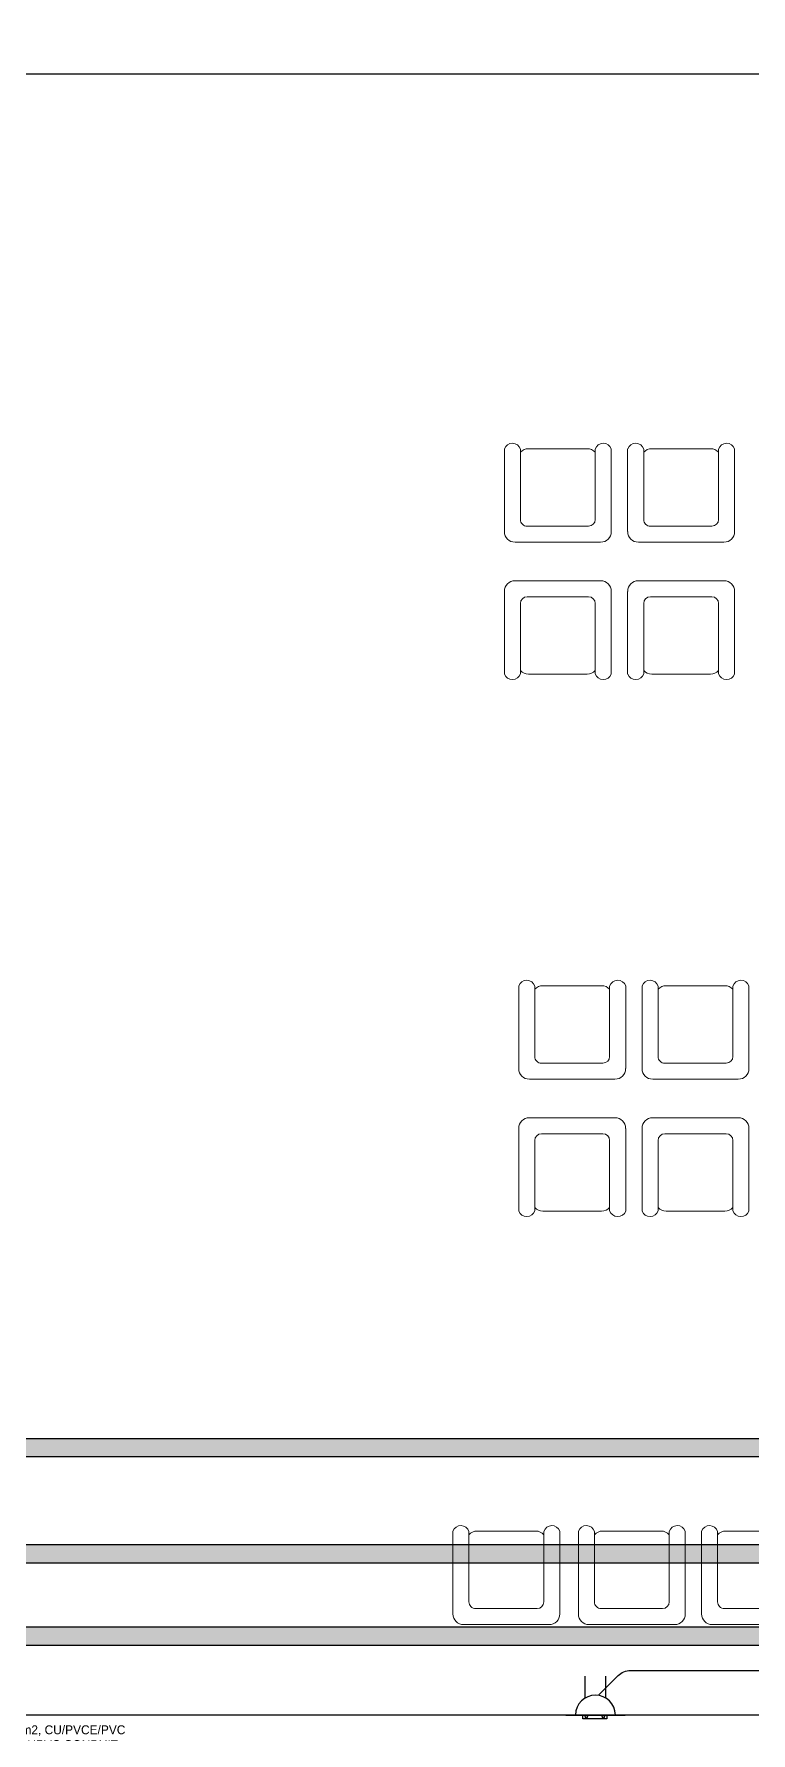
# Model space of a CAD drawing. Extents: x -1451 to 148, y -12854 to 856.
# Drawn here: x 55.84 to 59.86, y 367.77 to 377.31 of the extents above; entities that cross this region are included whole.
import ezdxf
from ezdxf import colors
from ezdxf.entities.mleader import LeaderData, LeaderLine
from ezdxf.math import Vec2, Vec3

# ---------------------------------------------------------------- set-up
doc = ezdxf.new("R2010")
doc.units = 0
doc.header["$LTSCALE"] = 0.15
for name, color, linetype in [('0 BDH', 252, 'Continuous'), ('0 NORMAL WIRING', 252, 'Continuous'), ('0 sockets', 252, 'Continuous'), ('0 TEXTT', 4, 'Continuous'), ('0 TRATS', 252, 'Continuous'), ('bound', 252, 'Continuous'), ('CPTOOLS-TRAY', 1, 'Continuous'), ('E-SOCK', 2, 'Continuous')]:
    doc.layers.add(name, color=color, linetype=linetype)
doc.layers.add('FUR', color=252, linetype='Continuous', lineweight=9)
doc.layers.add('wall', color=252, linetype='Continuous', lineweight=30)

# ---------------------------------------------------------------- blocks, each defined once
blk = doc.blocks.new('ARCH')
at = {"layer": 'bound', "color": 2}
blk.add_lwpolyline([(91.9019, 377.3479), (94.4258, 377.3479), (94.4258, 312.7217), (-14.9939, 312.7217), (-14.9939, 377.0896), (94.6391, 377.0896)], dxfattribs=at)
at = {"layer": 'FUR'}
for p, q in [((58.4778, 374.9841), (58.4778, 374.5191)), ((58.5678, 374.982), (58.5678, 374.5866)), ((58.9428, 374.9841), (58.6128, 374.9841)), ((58.9878, 374.5866), (58.9878, 374.982)), ((59.0778, 374.5191), (59.0778, 374.9841)), ((59.1696, 374.9841), (59.1696, 374.5191)), ((59.2596, 374.982), (59.2596, 374.5866)), ((59.6346, 374.9841), (59.3046, 374.9841)), ((59.6796, 374.5866), (59.6796, 374.982)), ((59.7696, 374.5191), (59.7696, 374.9841)), ((58.6053, 374.5491), (58.9503, 374.5491)), ((59.2971, 374.5491), (59.6421, 374.5491)), ((58.5378, 374.4591), (59.0178, 374.4591)), ((59.2296, 374.4591), (59.7096, 374.4591)), ((58.5378, 374.2429), (59.0178, 374.2429)), ((59.2296, 374.2429), (59.7096, 374.2429)), ((58.4778, 373.7179), (58.4778, 374.1829)), ((58.6053, 374.1529), (58.9503, 374.1529)), ((59.0778, 374.1829), (59.0778, 373.7179)), ((59.1696, 373.7179), (59.1696, 374.1829)), ((59.2971, 374.1529), (59.6421, 374.1529)), ((59.7696, 374.1829), (59.7696, 373.7179)), ((58.5678, 373.72), (58.5678, 374.1154)), ((58.9878, 374.1154), (58.9878, 373.72)), ((59.2596, 373.72), (59.2596, 374.1154)), ((59.6796, 374.1154), (59.6796, 373.72)), ((58.9428, 373.7179), (58.6128, 373.7179)), ((59.6346, 373.7179), (59.3046, 373.7179)), ((58.5584, 371.9692), (58.5584, 371.5042)), ((58.6484, 371.9671), (58.6484, 371.5717)), ((59.0234, 371.9692), (58.6934, 371.9692)), ((59.0684, 371.5717), (59.0684, 371.9671)), ((59.1584, 371.5042), (59.1584, 371.9692)), ((59.2502, 371.9692), (59.2502, 371.5042)), ((59.3402, 371.9671), (59.3402, 371.5717)), ((59.7152, 371.9692), (59.3852, 371.9692)), ((59.7602, 371.5717), (59.7602, 371.9671)), ((59.8502, 371.5042), (59.8502, 371.9692)), ((58.6859, 371.5342), (59.0309, 371.5342)), ((59.3777, 371.5342), (59.7227, 371.5342)), ((58.6184, 371.4442), (59.0984, 371.4442)), ((59.3102, 371.4442), (59.7902, 371.4442)), ((58.5584, 370.703), (58.5584, 371.168)), ((58.6184, 371.228), (59.0984, 371.228)), ((59.1584, 371.168), (59.1584, 370.703)), ((59.2502, 370.703), (59.2502, 371.168)), ((59.3102, 371.228), (59.7902, 371.228)), ((59.8502, 371.168), (59.8502, 370.703)), ((58.6484, 370.7051), (58.6484, 371.1005)), ((58.6859, 371.138), (59.0309, 371.138)), ((59.0684, 371.1005), (59.0684, 370.7051)), ((59.3402, 370.7051), (59.3402, 371.1005)), ((59.3777, 371.138), (59.7227, 371.138)), ((59.7602, 371.1005), (59.7602, 370.7051)), ((59.0234, 370.703), (58.6934, 370.703)), ((59.7152, 370.703), (59.3852, 370.703)), ((58.1889, 368.4424), (58.1889, 368.9074)), ((58.2789, 368.5099), (58.2789, 368.9054)), ((58.3239, 368.9074), (58.6539, 368.9074)), ((58.6989, 368.9054), (58.6989, 368.5099)), ((58.7889, 368.9074), (58.7889, 368.4424)), ((58.8928, 368.4424), (58.8928, 368.9074)), ((58.9828, 368.5099), (58.9828, 368.9054)), ((59.0278, 368.9074), (59.3578, 368.9074)), ((59.4028, 368.9054), (59.4028, 368.5099)), ((59.4928, 368.9074), (59.4928, 368.4424)), ((59.5846, 368.4424), (59.5846, 368.9074)), ((59.6746, 368.5099), (59.6746, 368.9054)), ((59.7196, 368.9074), (60.0496, 368.9074)), ((58.6614, 368.4724), (58.3164, 368.4724)), ((59.3653, 368.4724), (59.0203, 368.4724)), ((60.0571, 368.4724), (59.7121, 368.4724)), ((58.7289, 368.3824), (58.2489, 368.3824)), ((59.4328, 368.3824), (58.9528, 368.3824)), ((60.1246, 368.3824), (59.6446, 368.3824))]:
    blk.add_line(p, q, dxfattribs=at)
for centre, major_axis, start_param, end_param in [((58.5225, 374.9665), (-0.0339, 0.0339), 4.256093, 6.69338), ((58.6128, 374.9241), (-0.0424, 0.0424), -0.785398, 0.062664), ((58.9428, 374.9241), (0.0424, 0.0424), 6.220521, 7.068583), ((59.0332, 374.9665), (0.0339, 0.0339), 5.87299, 8.310278), ((59.2143, 374.9665), (-0.0339, 0.0339), 4.256093, 6.69338), ((59.3046, 374.9241), (-0.0424, 0.0424), -0.785398, 0.062664), ((59.6346, 374.9241), (0.0424, 0.0424), 6.220521, 7.068583), ((59.725, 374.9665), (0.0339, 0.0339), 5.87299, 8.310278), ((58.5378, 374.5191), (-0.0424, 0.0424), 0.785398, 2.356194), ((58.6053, 374.5866), (0.0265, 0.0265), 2.356194, 3.926991), ((58.9503, 374.5866), (0.0265, 0.0265), 3.926991, 5.497787), ((59.0178, 374.5191), (0.0424, 0.0424), 3.926991, 5.497787), ((59.2296, 374.5191), (-0.0424, 0.0424), 0.785398, 2.356194), ((59.2971, 374.5866), (0.0265, 0.0265), 2.356194, 3.926991), ((59.6421, 374.5866), (0.0265, 0.0265), 3.926991, 5.497787), ((59.7096, 374.5191), (0.0424, 0.0424), 3.926991, 5.497787), ((58.603, 371.9516), (-0.0339, 0.0339), 4.256093, 6.69338), ((58.6934, 371.9092), (-0.0424, 0.0424), -0.785398, 0.062664), ((59.0234, 371.9092), (0.0424, 0.0424), 6.220521, 7.068583), ((59.1138, 371.9516), (0.0339, 0.0339), 5.87299, 8.310278), ((59.2948, 371.9516), (-0.0339, 0.0339), 4.256093, 6.69338), ((59.3852, 371.9092), (-0.0424, 0.0424), -0.785398, 0.062664), ((59.7152, 371.9092), (0.0424, 0.0424), 6.220521, 7.068583), ((59.8056, 371.9516), (0.0339, 0.0339), 5.87299, 8.310278), ((58.6859, 371.5717), (0.0265, 0.0265), 2.356194, 3.926991), ((59.0309, 371.5717), (0.0265, 0.0265), 3.926991, 5.497787), ((59.3777, 371.5717), (0.0265, 0.0265), 2.356194, 3.926991), ((59.7227, 371.5717), (0.0265, 0.0265), 3.926991, 5.497787), ((58.6184, 371.5042), (-0.0424, 0.0424), 0.785398, 2.356194), ((59.0984, 371.5042), (0.0424, 0.0424), 3.926991, 5.497787), ((59.3102, 371.5042), (-0.0424, 0.0424), 0.785398, 2.356194), ((59.7902, 371.5042), (0.0424, 0.0424), 3.926991, 5.497787)]:
    blk.add_ellipse(centre, major_axis=major_axis, ratio=1, start_param=start_param, end_param=end_param, dxfattribs=at)
at = {"layer": 'FUR', "extrusion": (0, 0, -1)}
for centre, major_axis, start_param, end_param in [((58.5378, 374.1829), (0.0424, 0.0424), 3.926991, 5.497787), ((59.0178, 374.1829), (-0.0424, 0.0424), 0.785398, 2.356194), ((59.2296, 374.1829), (0.0424, 0.0424), 3.926991, 5.497787), ((59.7096, 374.1829), (-0.0424, 0.0424), 0.785398, 2.356194), ((58.6053, 374.1154), (0.0265, 0.0265), 3.926991, 5.497787), ((58.9503, 374.1154), (0.0265, 0.0265), -0.785398, 0.785398), ((59.2971, 374.1154), (0.0265, 0.0265), 3.926991, 5.497787), ((59.6421, 374.1154), (0.0265, 0.0265), -0.785398, 0.785398), ((58.6128, 373.7779), (0.0424, 0.0424), 2.356194, 3.204257), ((58.9428, 373.7779), (-0.0424, 0.0424), 3.078929, 3.926991), ((59.3046, 373.7779), (0.0424, 0.0424), 2.356194, 3.204257), ((59.6346, 373.7779), (-0.0424, 0.0424), 3.078929, 3.926991), ((58.5225, 373.7355), (0.0339, 0.0339), 1.1145, 3.551788), ((59.0332, 373.7355), (-0.0339, 0.0339), 2.731397, 5.168685), ((59.2143, 373.7355), (0.0339, 0.0339), 1.1145, 3.551788), ((59.725, 373.7355), (-0.0339, 0.0339), 2.731397, 5.168685), ((58.6184, 371.168), (0.0424, 0.0424), 3.926991, 5.497787), ((59.0984, 371.168), (-0.0424, 0.0424), 0.785398, 2.356194), ((59.3102, 371.168), (0.0424, 0.0424), 3.926991, 5.497787), ((59.7902, 371.168), (-0.0424, 0.0424), 0.785398, 2.356194), ((58.6859, 371.1005), (0.0265, 0.0265), 3.926991, 5.497787), ((59.0309, 371.1005), (0.0265, 0.0265), -0.785398, 0.785398), ((59.3777, 371.1005), (0.0265, 0.0265), 3.926991, 5.497787), ((59.7227, 371.1005), (0.0265, 0.0265), -0.785398, 0.785398), ((58.603, 370.7206), (0.0339, 0.0339), 1.1145, 3.551788), ((58.6934, 370.763), (0.0424, 0.0424), 2.356194, 3.204257), ((59.0234, 370.763), (-0.0424, 0.0424), 3.078929, 3.926991), ((59.1138, 370.7206), (-0.0339, 0.0339), 2.731397, 5.168685), ((59.2948, 370.7206), (0.0339, 0.0339), 1.1145, 3.551788), ((59.3852, 370.763), (0.0424, 0.0424), 2.356194, 3.204257), ((59.7152, 370.763), (-0.0424, 0.0424), 3.078929, 3.926991), ((59.8056, 370.7206), (-0.0339, 0.0339), 2.731397, 5.168685), ((58.2335, 368.8899), (-0.0339, 0.0339), 5.87299, 8.310278), ((58.3239, 368.8474), (-0.0424, 0.0424), 6.220521, 7.068583), ((58.6539, 368.8474), (0.0424, 0.0424), -0.785398, 0.062664), ((58.7443, 368.8899), (0.0339, 0.0339), 4.256093, 6.69338), ((58.9374, 368.8899), (-0.0339, 0.0339), 5.87299, 8.310278), ((59.0278, 368.8474), (-0.0424, 0.0424), 6.220521, 7.068583), ((59.3578, 368.8474), (0.0424, 0.0424), -0.785398, 0.062664), ((59.4481, 368.8899), (0.0339, 0.0339), 4.256093, 6.69338), ((59.6292, 368.8899), (-0.0339, 0.0339), 5.87299, 8.310278), ((59.7196, 368.8474), (-0.0424, 0.0424), 6.220521, 7.068583), ((58.3164, 368.5099), (0.0265, 0.0265), 2.356194, 3.926991), ((58.6614, 368.5099), (0.0265, 0.0265), 0.785398, 2.356194), ((59.0203, 368.5099), (0.0265, 0.0265), 2.356194, 3.926991), ((59.3653, 368.5099), (0.0265, 0.0265), 0.785398, 2.356194), ((59.7121, 368.5099), (0.0265, 0.0265), 2.356194, 3.926991), ((58.2489, 368.4424), (-0.0424, 0.0424), 3.926991, 5.497787), ((58.7289, 368.4424), (0.0424, 0.0424), 0.785398, 2.356194), ((58.9528, 368.4424), (-0.0424, 0.0424), 3.926991, 5.497787), ((59.4328, 368.4424), (0.0424, 0.0424), 0.785398, 2.356194), ((59.6446, 368.4424), (-0.0424, 0.0424), 3.926991, 5.497787)]:
    blk.add_ellipse(centre, major_axis=major_axis, ratio=1, start_param=start_param, end_param=end_param, dxfattribs=at)
at = {"layer": 'wall'}
blk.add_line((55.725, 367.875), (65.4, 367.875), dxfattribs=at)
blk = doc.blocks.new('s')
at = {"layer": '0 BDH', "linetype": 'ByBlock'}
h = blk.add_hatch(dxfattribs=at)
h.set_pattern_fill('ANGLE', color=2)
h.set_pattern_definition([(0, (-147.759, -393.318), (0, 6.985), [5.08, -1.905]), (90, (-147.759, -393.318), (-6.985, 4e-16), [5.08, -1.905])])
h.paths.add_polyline_path([(0.073, 0.002, 1), (0.054, 0.002, 1)])
at = {"layer": '0 BDH', "color": 6, "linetype": 'ByBlock'}
blk.add_lwpolyline([(-0.089, 0.015), (0.089, 0.015), (0.089, -0.015), (-0.089, -0.015)], close=True, dxfattribs=at)
for centre in [(-0.064, 0.002), (0.064, 0.002)]:
    blk.add_circle(centre, 0.00918, dxfattribs=at)
blk = doc.blocks.new('*U277')
at = {"layer": 'E-SOCK'}
for p, q in [((-0.077, -0.021), (-0.077, 0.142)), ((0.077, -0.021), (0.077, 0.142)), ((-0.223, -0.149), (0.223, -0.149))]:
    blk.add_line(p, q, dxfattribs=at)
blk.add_arc((0, -0.149), 0.149, 0, 180, dxfattribs=at)
at = {"layer": '0 BDH', "color": 6, "linetype": 'ByBlock'}
blk.add_blockref('s', (-0.005, -0.163), dxfattribs=at)
blk = doc.blocks.new('*U207')
at = {"layer": 'CPTOOLS-TRAY'}
h = blk.add_hatch(dxfattribs=at)
h.set_pattern_fill('HEX', color=0, scale=0.005)
h.paths.add_polyline_path([(0.05, 47.2034), (-0.05, 47.2034), (-0.05, 0), (0.05, 0)])
at = {"layer": 'CPTOOLS-TRAY', "color": 0}
blk.add_lwpolyline([(0.05, 47.2034), (-0.05, 47.2034), (-0.05, 0), (0.05, 0)], close=True, dxfattribs=at)
blk = doc.blocks.new('K7X7X1U5B4')
at = {"layer": '0 TRATS', "color": 0, "linetype": 'ByBlock', "rotation": 90}
blk.add_blockref('*U207', (64.2884, 368.3172), dxfattribs=at)
blk = doc.blocks.new('*U240')
at = {"layer": 'CPTOOLS-TRAY'}
h = blk.add_hatch(dxfattribs=at)
h.set_pattern_fill('HEX', color=0, scale=0.005)
h.paths.add_polyline_path([(0.05, 46.8494), (-0.05, 46.8494), (-0.05, 0), (0.05, 0)])
at = {"layer": 'CPTOOLS-TRAY', "color": 0}
blk.add_lwpolyline([(0.05, 46.8494), (-0.05, 46.8494), (-0.05, 0), (0.05, 0)], close=True, dxfattribs=at)
blk = doc.blocks.new('C5A2A8X4T8')
at = {"layer": '0 TRATS', "color": 0, "linetype": 'ByBlock', "rotation": 90}
blk.add_blockref('*U240', (63.5249, 368.7793), dxfattribs=at)
blk = doc.blocks.new('*U260')
at = {"layer": 'CPTOOLS-TRAY'}
h = blk.add_hatch(dxfattribs=at)
h.set_pattern_fill('HEX', color=0, scale=0.005)
h.paths.add_polyline_path([(0.05, 46.9048), (-0.05, 46.9048), (-0.05, 0), (0.05, 0)])
at = {"layer": 'CPTOOLS-TRAY', "color": 0}
blk.add_lwpolyline([(0.05, 46.9048), (-0.05, 46.9048), (-0.05, 0), (0.05, 0)], close=True, dxfattribs=at)
blk = doc.blocks.new('W2J0O4G0K3')
at = {"layer": '0 TRATS', "color": 0, "linetype": 'ByBlock', "rotation": 90}
blk.add_blockref('*U260', (63.1366, 369.3757), dxfattribs=at)

msp = doc.modelspace()

# ---------------------------------------------------------------- linework, layer by layer
at = {"layer": '0 NORMAL WIRING', "color": 3}
msp.add_lwpolyline([(59.005, 367.9852), (59.1155, 368.0957, -0.198912), (59.1863, 368.125), (60.3891, 368.125, -0.198912), (60.4598, 368.0957), (60.5707, 367.9849)], format="xyb", dxfattribs=at)

# ---------------------------------------------------------------- block references
at = {"layer": '0 sockets', "color": 3}
msp.add_blockref('ARCH', (0, 0), dxfattribs=at)
at = {"layer": '0 sockets', "color": 3, "xscale": 0.75, "yscale": 0.75, "zscale": 0.75}
msp.add_blockref('*U277', (58.9889, 367.9864), dxfattribs=at)
at = {"layer": '0 TRATS', "color": 1, "linetype": 'ByBlock'}
msp.add_blockref('W2J0O4G0K3', (0, 0), dxfattribs=at)
at = {"layer": '0 TRATS', "color": 4, "linetype": 'ByBlock'}
msp.add_blockref('C5A2A8X4T8', (0, 0), dxfattribs=at)
at = {"layer": '0 TRATS', "color": 6, "linetype": 'ByBlock'}
msp.add_blockref('K7X7X1U5B4', (0, 0), dxfattribs=at)

# ---------------------------------------------------------------- leaders
at = {"layer": '0 TEXTT', "color": 1, "linetype": 'ByBlock'}
ml = msp.add_multileader_mtext('Standard', dxfattribs=at)
ml.set_content('NSP-B \\P(3x3) mm2, CU/PVCE/PVC\\P? 25mm UPVC CONDUIT\\PEXPOSED ABOVE FALSE CELLING', color=6)
ml.set_leader_properties(color=4)
ml.build(insert=Vec2(0, 0))
ml.multileader.update_dxf_attribs({"text_right_attachment_type": 6, "dogleg_length": 0.05, "arrow_head_size": 0.1})
ctx = ml.context
ctx.base_point, ctx.char_height, ctx.arrow_head_size, ctx.landing_gap_size = Vec3(55.5306, 367.875), 0.05, 0.1, 0.01
ctx.right_attachment = 6
notes = []
notes.append((ctx, [(0, (1, 1, 0), (55.4806, 367.875), (1, 0), 0.05, [(0, [(54.925, 368.1579)], 0, [])])]))
ctx.mtext.insert, ctx.mtext.width, ctx.mtext.flow_direction = Vec3(55.5406, 367.9), 6.216, 5
for ctx, leaders in notes:
    for number, flags, end, landing, length, lines in leaders:
        leader = LeaderData()
        leader.index, (leader.has_last_leader_line, leader.has_dogleg_vector, leader.attachment_direction) = number, flags
        leader.last_leader_point, leader.dogleg_vector, leader.dogleg_length = Vec3(end), Vec3(landing), length
        for number, points, colour, breaks in lines:
            line = LeaderLine()
            line.index, line.vertices, line.color, line.breaks = number, Vec3.list(points), colors.encode_raw_color(colour), breaks
            leader.lines.append(line)
        ctx.leaders.append(leader)

doc.saveas('drawing.dxf')
